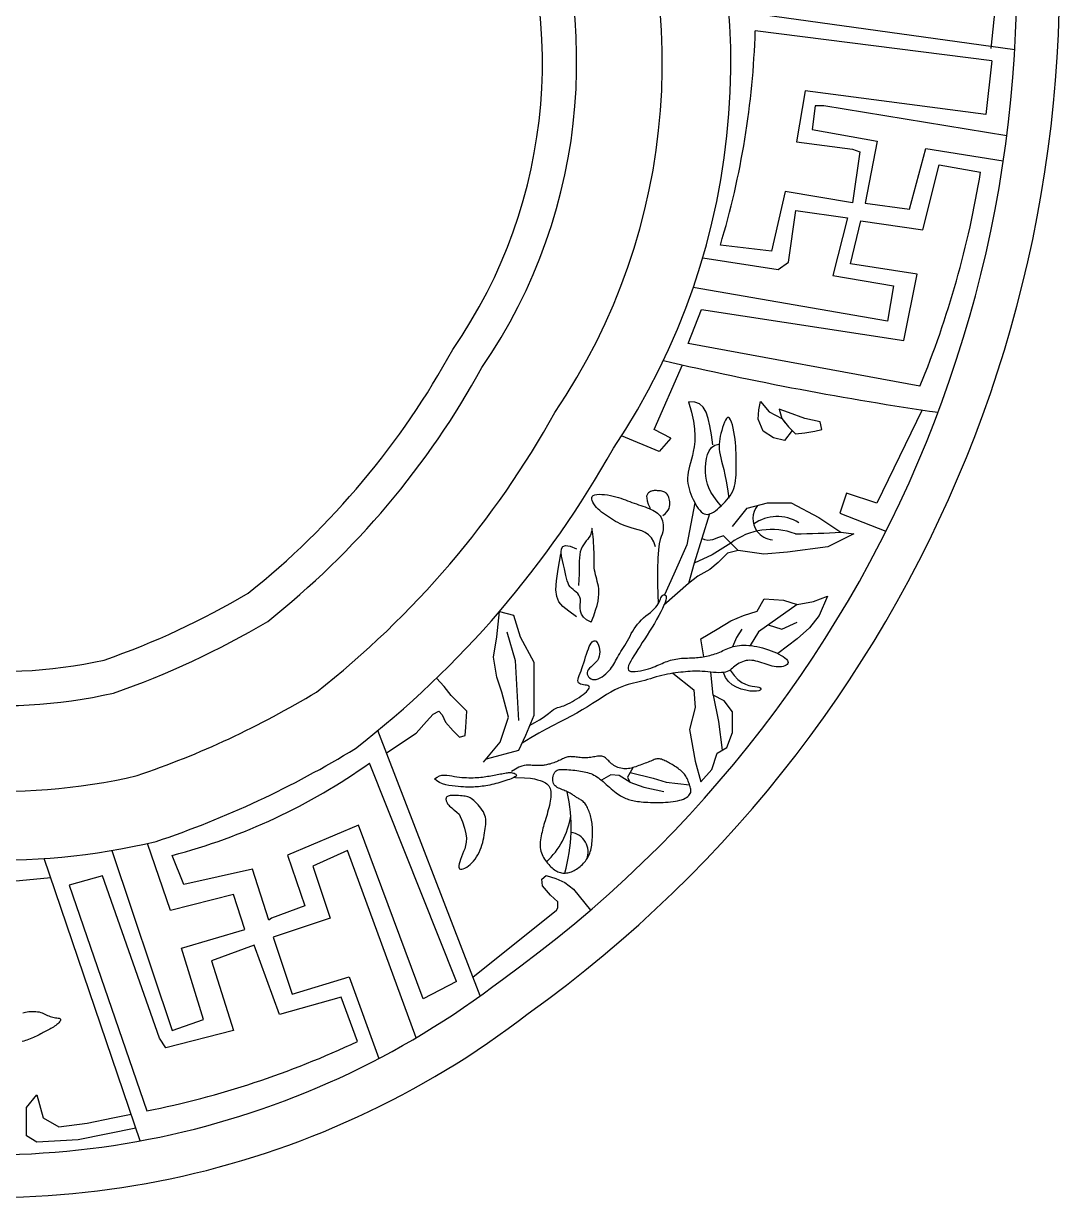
# Model space of a CAD drawing. Extents: x -66030 to 95157, y -13132 to 45879.
# Drawn here: x 25891 to 26495, y 13133 to 13818 of the extents above; entities that cross this region are included whole.
import ezdxf

# ---------------------------------------------------------------- set-up
doc = ezdxf.new("R2010")
doc.units = 0
doc.header["$LTSCALE"] = 100
doc.header["$MEASUREMENT"] = 0
for name, color, linetype in [('3', 11, 'CONTINUOUS'), ('4', 121, 'CONTINUOUS'), ('7', 105, 'CONTINUOUS')]:
    doc.layers.add(name, color=color, linetype=linetype)

# ---------------------------------------------------------------- blocks, each defined once
blk = doc.blocks.new('窗-064')
at = {"layer": '3'}
for points in [[(379.11, 1460.02, 0.125096), (82.51, 1540.83, 0.246226), (-582.47, 1150.55, 0.263392), (-638.54, 530.87, 0.244254), (-189.37, 119.63, 0.094728), (40.45, 107.47, 0.229302), (460.49, 195.21, 0.299851), (744.37, 931.32, 0.257018), (480.15, 1211.55, 0.245877)], [(258.21, 275.66, 0.056171), (374.67, 329.94, 0.100571), (525.28, 505.18, 0.264454), (554.96, 903.36, 0.241063), (298.76, 1092.72, -0.456969), (268.04, 1157.7, 0.370609), (239.49, 1323.16, 0.165573), (66.06, 1355.1, 0.181697), (-310.31, 1189.25, 0.216134), (-501.54, 799.61, 0.12446), (-434.82, 522.55, 0.140784), (-236.16, 321.06, 0.124254), (-143.2, 281.96, 0.146763), (39.28, 286.51, 0.143216)], [(227.97, 381.57, 0.05011), (312.04, 420.63, 0.099746), (431.49, 562.89, 0.267512), (456, 855.31, 0.244076), (277.18, 984.76, -0.494799), (172.3, 1212.21, 0.306539), (173.76, 1233.26, 0.151695), (77.53, 1245.54, 0.187203), (-236.76, 1107.29, 0.218426), (-391.56, 797.3, 0.123451), (-337.83, 574.45, 0.145516), (-174.96, 412.93, 0.15666), (-120.87, 390.01, 0.201741), (39.36, 405.81, 0.174671)]]:
    blk.add_lwpolyline(points, format="xyb", close=True, dxfattribs=at)
for points in [[(759.96, 813.5), (748.53, 811.99), (736.9, 809.81), (731.08, 806.18), (728.89, 801.82), (739.08, 801.82), (748.53, 804), (748.53, 766.94), (745.62, 738.61)], [(759.64, 737.75), (592.72, 760.95)], [(746.35, 731.35), (608.15, 748.78)], [(746.35, 731.35), (742.71, 700.11), (637.24, 713.91), (632.15, 684.12), (664.88, 679.76), (669.25, 678.31), (664.88, 648.52), (625.61, 655.06), (617.6, 620.19), (587.78, 623.82)], [(755, 687.55), (648.27, 705.08), (643.09, 705.08), (641.37, 691.3), (679.31, 684.41), (672.41, 648.23), (698.28, 644.79), (707.77, 680.1), (752.98, 673.03)], [(706.04, 632.73), (715.53, 670.63), (739.67, 666.32)], [(568.94, 566.41), (576.7, 586.22), (694.83, 568.14), (702.59, 606.89), (663.79, 612.92), (669.83, 637.9), (706.04, 632.73)], [(577.47, 616.39), (621.54, 609.48), (627.57, 613.78), (631.88, 643.93), (662.07, 639.62), (653.44, 606.03), (688.8, 600), (685.35, 579.33), (571.93, 599.03)], [(704.32, 541.44), (568.94, 566.41)], [(558.88, 511.18), (549.11, 516.06), (565.57, 553.88)], [(569.18, 532.27), (570.87, 526.26), (572, 521.02), (572.64, 516.46), (572.87, 512.51), (572.78, 509.06), (572.46, 506.05), (571.97, 503.38), (571.41, 500.97), (570.85, 498.75), (570.31, 496.68), (569.82, 494.74), (569.39, 492.91), (569.04, 491.17), (568.79, 489.5), (568.65, 487.86), (568.64, 486.26), (568.78, 484.65), (569.06, 483.05), (569.45, 481.47), (569.94, 479.9), (570.51, 478.36), (571.15, 476.85), (571.85, 475.38), (572.57, 473.95), (573.32, 472.58), (574.08, 471.28), (574.87, 470.09), (575.7, 469.02), (576.55, 468.12), (577.44, 467.4), (578.38, 466.9), (579.36, 466.64), (580.38, 466.63), (581.45, 466.87), (582.56, 467.31), (583.69, 467.93), (584.83, 468.7), (585.99, 469.6), (587.14, 470.58), (588.28, 471.63), (589.41, 472.72), (590.51, 473.84), (591.56, 475.01), (592.55, 476.22), (593.46, 477.49), (594.29, 478.8), (595, 480.18), (595.6, 481.62), (596.08, 483.12), (596.43, 484.69), (596.68, 486.31), (596.85, 487.97), (596.96, 489.68), (597.01, 491.43), (597.03, 493.2), (597.03, 494.99), (597.03, 496.81), (597.02, 498.65), (597, 500.52), (596.94, 502.42), (596.86, 504.36), (596.73, 506.36), (596.55, 508.4), (596.32, 510.51), (596.02, 512.67), (595.66, 514.82), (595.24, 516.88), (594.78, 518.78), (594.27, 520.44), (593.73, 521.77), (593.16, 522.71), (592.57, 523.17), (591.96, 523.11), (591.34, 522.58), (590.73, 521.65), (590.14, 520.41), (589.56, 518.93), (589.03, 517.3), (588.54, 515.6), (588.11, 513.9), (587.74, 512.27), (587.44, 510.69), (587.23, 509.17), (587.1, 507.66), (587.06, 506.15), (587.13, 504.62), (587.29, 503.05), (587.57, 501.42), (587.96, 499.68), (588.45, 497.76), (589.04, 495.53), (589.69, 492.9), (590.4, 489.75), (591.16, 485.97), (591.95, 481.45), (592.75, 476.09)], [(583.37, 507.12), (582.51, 513.01), (581.65, 518.2), (580.65, 522.65), (579.39, 526.32), (577.74, 529.16), (575.58, 531.12), (572.77, 532.18), (569.18, 532.27)], [(629.61, 515.66), (625.15, 509.72), (618.71, 511.21), (612.76, 515.17), (609.79, 522.1), (610.28, 527.54), (611.28, 532.49), (616.23, 526.55), (623.67, 522.59), (625.65, 520.12)], [(645.97, 520.61), (637.05, 522.59), (627.63, 526.06), (622.18, 528.04), (623.67, 522.59), (627.63, 517.64), (631.59, 513.68), (637.05, 514.18), (642.99, 515.17), (646.96, 516.16), (645.97, 520.61)], [(705.54, 527.56), (679.05, 473.13), (661.47, 478.98), (657.56, 467.27), (684.47, 456.75)], [(558.88, 511.18), (552.04, 503.38), (530.06, 512.47)], [(588.46, 471.28), (585.92, 474.32), (583.87, 477.08), (582.27, 479.62), (581.06, 482.01), (580.19, 484.31), (579.61, 486.59), (579.26, 488.91), (579.09, 491.34), (579.06, 493.92), (579.21, 496.56), (579.59, 499.16), (580.26, 501.6), (581.27, 503.79), (582.67, 505.6), (584.51, 506.92), (586.86, 507.66)], [(554.18, 465.93), (555.53, 466.95), (556.57, 468), (557.32, 469.04), (557.83, 470.08), (558.13, 471.11), (558.27, 472.11), (558.28, 473.08), (558.21, 474), (558.07, 474.87), (557.89, 475.68), (557.66, 476.44), (557.38, 477.13), (557.05, 477.75), (556.67, 478.31), (556.24, 478.79), (555.77, 479.2), (555.25, 479.53), (554.7, 479.8), (554.11, 480), (553.5, 480.16), (552.87, 480.27), (552.24, 480.35), (551.61, 480.4), (550.98, 480.44), (550.37, 480.46), (549.77, 480.47), (549.18, 480.45), (548.61, 480.4), (548.04, 480.3), (547.47, 480.15), (546.91, 479.94), (546.36, 479.65), (545.81, 479.28), (545.31, 478.78), (544.93, 478.09), (544.72, 477.17), (544.74, 475.98), (545.03, 474.45), (545.66, 472.54), (546.68, 470.21)], [(549.89, 447.73), (548.88, 450.61), (547.49, 452.87), (545.8, 454.62), (543.9, 455.94), (541.86, 456.92), (539.76, 457.67), (537.68, 458.26), (535.7, 458.79), (533.87, 459.34), (532.2, 459.93), (530.67, 460.54), (529.24, 461.18), (527.9, 461.84), (526.62, 462.53), (525.39, 463.24), (524.18, 463.96), (522.98, 464.71), (521.78, 465.47), (520.61, 466.26), (519.47, 467.08), (518.36, 467.92), (517.31, 468.8), (516.32, 469.72), (515.39, 470.68), (514.56, 471.68), (513.83, 472.69), (513.24, 473.69), (512.82, 474.66), (512.61, 475.57), (512.63, 476.38), (512.92, 477.07), (513.49, 477.62), (514.39, 478.01), (515.55, 478.24), (516.93, 478.33), (518.47, 478.3), (520.12, 478.16), (521.84, 477.93), (523.55, 477.63), (525.22, 477.28), (526.79, 476.88), (528.27, 476.45), (529.68, 476), (531.03, 475.53), (532.34, 475.04), (533.61, 474.55), (534.88, 474.07), (536.15, 473.59), (537.42, 473.13), (538.71, 472.69), (540, 472.25), (541.28, 471.81), (542.54, 471.37), (543.78, 470.94), (544.98, 470.49), (546.14, 470.03), (547.26, 469.55), (548.31, 469.04), (549.31, 468.5), (550.23, 467.91), (551.08, 467.26), (551.84, 466.54), (552.52, 465.74), (553.11, 464.86), (553.59, 463.87), (553.97, 462.8), (554.24, 461.65), (554.39, 460.43), (554.42, 459.16), (554.33, 457.85), (554.1, 456.5), (553.73, 455.14), (553.24, 453.7), (552.67, 451.92), (552.09, 449.43), (551.58, 445.91), (551.19, 440.99), (551.01, 434.34), (551.08, 425.62), (551.49, 414.47)], [(572.94, 473.26), (568.11, 448.8), (560.61, 431.68), (555.1, 419.69)], [(594.89, 459.5), (603.46, 470.21), (615.25, 473.42), (629.17, 473.42), (645.24, 464.86), (658.1, 456.29), (665.6, 455.22), (650.6, 447.73), (627.03, 444.52), (613.1, 443.45), (598.1, 445.59), (589.53, 454.15)], [(581.45, 466.87), (572.39, 438.1), (569.18, 426.33), (554.81, 413.6)], [(512.35, 403.67), (513.79, 407.42), (514.91, 410.67), (515.74, 413.5), (516.32, 415.94), (516.67, 418.08), (516.84, 419.96), (516.85, 421.65), (516.73, 423.2), (516.52, 424.67), (516.24, 426.08), (515.91, 427.44), (515.56, 428.76), (515.2, 430.07), (514.86, 431.36), (514.56, 432.67), (514.32, 433.99), (514.16, 435.35), (514.06, 436.74), (514.02, 438.18), (514.01, 439.68), (514.01, 441.23), (514.02, 442.84), (514.01, 444.53), (513.96, 446.3), (513.87, 448.13), (513.74, 449.99), (513.59, 451.82), (513.43, 453.54), (513.26, 455.11), (513.11, 456.45), (512.98, 457.52), (512.89, 458.25), (512.84, 458.59), (512.82, 458.58), (512.79, 458.28), (512.73, 457.73), (512.62, 456.99), (512.41, 456.11), (512.1, 455.15), (511.64, 454.14), (511.03, 453.14), (510.3, 452.14), (509.49, 451.11), (508.65, 450.03), (507.83, 448.88), (507.07, 447.64), (506.42, 446.28), (505.93, 444.78), (505.62, 443.13), (505.46, 441.29), (505.4, 439.24), (505.39, 436.97), (505.38, 434.44), (505.32, 431.63), (505.16, 428.51), (504.86, 425.07)], [(589.53, 454.15), (587.76, 453.59), (586.17, 452.95), (584.69, 452.33), (583.26, 451.82), (581.84, 451.49), (580.35, 451.44), (578.73, 451.74), (576.92, 452.49)], [(512.35, 403.67), (509.64, 405.02), (507.81, 406.59), (506.7, 408.33), (506.14, 410.16), (505.96, 412.02), (505.99, 413.83), (506.06, 415.53), (506.02, 417.05), (505.71, 418.34), (505.17, 419.42), (504.44, 420.35), (503.59, 421.17), (502.67, 421.94), (501.73, 422.69), (500.84, 423.48), (500.03, 424.36), (499.37, 425.37), (498.82, 426.52), (498.36, 427.83), (497.95, 429.31), (497.56, 430.97), (497.16, 432.83), (496.71, 434.89), (496.19, 437.18), (495.59, 439.66), (495.07, 442.16), (494.81, 444.5), (494.98, 446.46), (495.79, 447.84), (497.4, 448.44), (500, 448.05), (503.78, 446.47)], [(598.1, 445.59), (591.95, 443.89), (586.5, 438.45), (581.54, 434.49), (574.6, 430.53), (569.18, 426.33)], [(593.82, 449.87), (583.03, 442.9), (572.39, 438.1)], [(503.78, 406.88), (499.2, 410.11), (495.81, 412.87), (493.51, 415.59), (492.2, 418.69), (491.76, 422.61), (492.1, 427.78), (493.1, 434.62), (494.66, 443.57)], [(476.33, 343.35), (479.5, 345.08), (482.11, 346.65), (484.23, 348.04), (485.94, 349.26), (487.33, 350.33), (488.45, 351.24), (489.4, 352), (490.25, 352.62), (491.06, 353.1), (491.87, 353.48), (492.69, 353.79), (493.54, 354.06), (494.42, 354.32), (495.37, 354.61), (496.39, 354.95), (497.5, 355.38), (498.7, 355.93), (499.99, 356.57), (501.32, 357.31), (502.68, 358.1), (504.02, 358.94), (505.32, 359.8), (506.55, 360.67), (507.68, 361.52), (508.69, 362.34), (509.55, 363.11), (510.25, 363.84), (510.79, 364.51), (511.13, 365.11), (511.27, 365.63), (511.2, 366.07), (510.89, 366.42), (510.36, 366.67), (509.64, 366.86), (508.79, 367.01), (507.89, 367.15), (506.99, 367.32), (506.16, 367.55), (505.45, 367.86), (504.93, 368.29), (504.65, 368.87), (504.59, 369.59), (504.71, 370.45), (504.98, 371.45), (505.38, 372.59), (505.86, 373.85), (506.39, 375.23), (506.95, 376.73), (507.49, 378.33), (508.03, 380.01), (508.56, 381.73), (509.09, 383.44), (509.62, 385.11), (510.15, 386.69), (510.69, 388.15), (511.24, 389.45), (511.79, 390.55), (512.36, 391.45), (512.93, 392.12), (513.5, 392.58), (514.06, 392.8), (514.61, 392.78), (515.15, 392.52), (515.66, 391.99), (516.15, 391.22), (516.58, 390.22), (516.93, 389.07), (517.18, 387.79), (517.3, 386.45), (517.26, 385.08), (517.04, 383.75), (516.6, 382.49), (515.94, 381.34), (515.1, 380.3), (514.16, 379.34), (513.18, 378.45), (512.22, 377.6), (511.36, 376.78), (510.65, 375.96), (510.16, 375.12), (509.95, 374.25), (510, 373.39), (510.28, 372.55), (510.77, 371.79), (511.43, 371.13), (512.24, 370.62), (513.17, 370.29), (514.19, 370.17), (515.27, 370.29), (516.39, 370.62), (517.54, 371.15), (518.68, 371.82), (519.79, 372.62), (520.86, 373.5), (521.86, 374.43), (522.77, 375.39), (523.57, 376.34), (524.28, 377.28), (524.91, 378.22), (525.5, 379.17), (526.05, 380.13), (526.59, 381.11), (527.14, 382.12), (527.73, 383.15), (528.35, 384.23), (529.02, 385.34), (529.73, 386.49), (530.46, 387.67), (531.21, 388.9), (531.97, 390.16), (532.73, 391.46), (533.49, 392.8), (534.24, 394.17), (535, 395.57), (535.77, 396.98), (536.57, 398.39), (537.43, 399.78), (538.36, 401.16), (539.36, 402.49), (540.46, 403.78), (541.67, 405), (542.95, 406.17), (544.27, 407.3), (545.59, 408.38), (546.87, 409.43), (548.08, 410.46), (549.17, 411.48), (550.12, 412.48), (550.88, 413.48), (551.49, 414.47), (551.98, 415.42), (552.38, 416.31), (552.72, 417.14), (553.04, 417.89), (553.37, 418.52), (553.74, 419.04), (554.17, 419.42), (554.64, 419.65), (555.1, 419.69), (555.51, 419.54), (555.84, 419.18), (556.04, 418.59), (556.06, 417.75), (555.88, 416.63), (555.46, 415.24), (554.81, 413.6), (553.97, 411.74), (552.97, 409.72), (551.82, 407.56), (550.56, 405.31), (549.23, 403.01), (547.84, 400.7), (546.42, 398.4), (544.99, 396.14), (543.58, 393.94), (542.19, 391.79), (540.84, 389.72), (539.56, 387.74), (538.35, 385.86), (537.25, 384.09), (536.25, 382.45), (535.4, 380.94), (534.71, 379.58), (534.21, 378.37), (533.94, 377.32), (533.91, 376.45), (534.15, 375.75), (534.7, 375.25), (535.56, 374.95), (536.68, 374.82), (538.02, 374.85), (539.51, 375), (541.09, 375.27), (542.71, 375.61), (544.31, 376.02), (545.83, 376.46), (547.22, 376.92), (548.49, 377.38), (549.66, 377.85), (550.75, 378.32), (551.78, 378.78), (552.76, 379.23), (553.72, 379.66), (554.67, 380.07), (555.64, 380.46), (556.61, 380.83), (557.6, 381.16), (558.61, 381.46), (559.64, 381.74), (560.69, 381.98), (561.76, 382.18), (562.85, 382.35), (563.97, 382.48), (565.1, 382.59), (566.25, 382.66), (567.39, 382.72), (568.53, 382.76), (569.66, 382.8), (570.76, 382.84), (571.84, 382.89), (572.87, 382.94), (573.88, 383.01), (574.86, 383.1), (575.82, 383.2), (576.77, 383.33), (577.72, 383.47), (578.66, 383.64), (579.61, 383.82), (580.57, 384.04), (581.54, 384.28), (582.52, 384.54), (583.5, 384.83), (584.48, 385.14), (585.46, 385.48), (586.43, 385.85), (587.39, 386.23), (588.34, 386.65), (589.28, 387.08), (590.23, 387.51), (591.19, 387.94), (592.17, 388.36), (593.18, 388.76), (594.22, 389.12), (595.3, 389.45), (596.43, 389.72), (597.61, 389.95), (598.85, 390.11), (600.14, 390.22), (601.49, 390.26), (602.9, 390.24), (604.36, 390.15), (605.89, 389.98), (607.48, 389.75), (609.11, 389.44), (610.78, 389.06), (612.46, 388.63), (614.14, 388.14), (615.81, 387.59), (617.44, 387), (619.03, 386.37), (620.55, 385.7), (621.98, 385), (623.3, 384.28), (624.48, 383.56), (625.48, 382.83), (626.29, 382.11), (626.87, 381.41), (627.21, 380.74), (627.28, 380.11), (627.1, 379.53), (626.7, 379), (626.12, 378.53), (625.38, 378.15), (624.51, 377.84), (623.55, 377.64), (622.51, 377.53), (621.44, 377.53), (620.33, 377.64), (619.2, 377.82), (618.04, 378.08), (616.86, 378.4), (615.67, 378.75), (614.47, 379.14), (613.26, 379.54), (612.06, 379.94), (610.85, 380.32), (609.66, 380.67), (608.47, 380.98), (607.3, 381.22), (606.14, 381.38), (605, 381.45), (603.88, 381.41), (602.79, 381.25), (601.72, 380.98), (600.69, 380.62), (599.71, 380.18), (598.76, 379.67), (597.86, 379.12), (597.02, 378.53), (596.24, 377.93), (595.51, 377.33), (594.81, 376.75), (594.12, 376.19), (593.4, 375.67), (592.63, 375.21), (591.77, 374.83), (590.79, 374.52), (589.67, 374.32), (588.38, 374.22), (586.95, 374.21), (585.4, 374.28), (583.78, 374.4), (582.12, 374.55), (580.45, 374.71), (578.8, 374.86), (577.2, 374.99), (575.68, 375.06), (574.23, 375.09), (572.84, 375.08), (571.48, 375.04), (570.15, 374.96), (568.81, 374.85), (567.46, 374.73), (566.07, 374.58), (564.64, 374.43), (563.16, 374.25), (561.64, 374.05), (560.09, 373.83), (558.5, 373.58), (556.89, 373.29), (555.25, 372.95), (553.6, 372.58), (551.94, 372.15), (550.26, 371.69), (548.59, 371.2), (546.92, 370.7), (545.25, 370.2), (543.59, 369.71), (541.95, 369.25), (540.33, 368.83), (538.73, 368.44), (537.13, 368.08), (535.5, 367.68), (533.83, 367.24), (532.08, 366.69), (530.22, 366.02), (528.25, 365.18), (526.12, 364.14), (523.82, 362.87), (521.36, 361.4), (518.75, 359.78), (516, 358.03), (513.14, 356.2), (510.16, 354.33), (507.08, 352.45), (503.93, 350.61), (500.69, 348.83), (497.34, 347.06), (493.82, 345.24), (490.07, 343.3), (486.07, 341.18), (481.74, 338.82), (477.04, 336.15), (471.93, 333.1)], [(578.19, 383.55), (576.26, 394), (585.91, 399.63), (593.96, 404.45), (601.2, 407.66), (609.24, 410.07), (613.26, 417.3), (624.53, 416.5), (632.57, 414.09), (642.22, 415.69), (650.27, 418.91), (650.27, 418.91), (645.44, 407.66), (639.81, 400.43), (632.57, 394), (621.27, 385.35)], [(632.57, 414.09), (621.31, 406.05), (610.05, 398.02), (605.13, 390.07)], [(449.46, 321.88), (459.23, 333.59), (464.12, 348.22), (460.21, 362.86), (457.28, 371.64), (455.32, 383.35), (457.28, 395.06), (458.78, 409.98), (467.05, 407.75), (470.95, 395.06), (478.77, 380.43), (478.77, 364.81), (478.77, 349.2), (473.88, 337.49), (469.98, 328.71), (450.99, 323.71)], [(463.14, 397.99), (468.02, 381.4), (469.98, 346.27)], [(600.39, 399.63), (597.18, 394.8), (594.76, 389.29)], [(615.68, 402.04), (623.72, 399.63), (632.57, 403.64)], [(392.83, 327.34), (410.07, 338.88), (416.15, 345.78), (420.13, 349.97), (423.27, 351.65), (425.37, 349.55), (427.25, 345.37), (431.65, 340.34), (435.42, 336.58), (438.78, 337.62), (439.2, 342.44), (439.62, 351.65), (433.96, 357.51), (430.6, 360.85), (426.41, 366.09), (421.96, 370.95)], [(560.09, 373.83), (572.24, 364.27), (573.04, 353.83), (569.82, 340.97), (573.04, 322.49), (576.26, 310.44), (582.7, 317.67), (585.91, 327.31), (591.54, 330.53), (594.76, 339.37), (594.76, 351.42), (589.94, 357.85), (583.5, 361.06), (582.12, 374.55)], [(593.4, 375.67), (595.73, 372.47), (598.04, 370.13), (600.28, 368.49), (602.44, 367.42), (604.45, 366.78), (606.28, 366.43), (607.89, 366.22), (609.24, 366.01), (610.29, 365.7), (611.02, 365.29), (611.4, 364.84), (611.4, 364.37), (611.01, 363.95), (610.2, 363.6), (608.95, 363.39), (607.23, 363.34), (605.05, 363.5), (602.54, 363.92), (599.87, 364.64), (597.19, 365.71), (594.67, 367.17), (592.47, 369.06), (590.75, 371.43), (589.67, 374.32)], [(583.5, 361.06), (586.72, 345.79), (588.73, 328.92)], [(447.58, 185.59), (387.77, 340.43)], [(467.42, 313.13), (468.07, 313.12), (473.31, 312.9), (476.9, 312.57), (479.31, 312.17), (481.03, 311.74), (482.47, 311.3), (483.72, 310.86), (484.8, 310.39), (485.71, 309.9), (486.48, 309.37), (487.11, 308.79), (487.63, 308.15), (488.04, 307.43), (488.36, 306.64), (488.59, 305.77), (488.74, 304.82), (488.81, 303.81), (488.82, 302.74), (488.75, 301.62), (488.63, 300.44), (488.44, 299.23), (488.21, 297.97), (487.92, 296.69), (487.61, 295.39), (487.26, 294.09), (486.9, 292.79), (486.53, 291.5), (486.15, 290.24), (485.78, 289.01), (485.43, 287.82), (485.09, 286.68), (484.76, 285.56), (484.45, 284.45), (484.16, 283.36), (483.88, 282.28), (483.62, 281.19), (483.37, 280.08), (483.13, 278.95), (482.93, 277.81), (482.75, 276.66), (482.62, 275.51), (482.54, 274.37), (482.53, 273.25), (482.59, 272.14), (482.72, 271.07), (482.95, 270.03), (483.25, 269.03), (483.63, 268.07), (484.07, 267.14), (484.57, 266.24), (485.1, 265.38), (485.67, 264.55), (486.27, 263.75), (486.88, 262.98), (487.5, 262.24), (488.14, 261.55), (488.79, 260.89), (489.46, 260.28), (490.13, 259.72), (490.81, 259.21), (491.5, 258.76), (492.2, 258.37), (492.91, 258.03), (493.62, 257.76), (494.33, 257.54), (495.05, 257.38), (495.77, 257.28), (496.5, 257.23), (497.22, 257.23), (497.95, 257.29), (498.67, 257.4), (499.4, 257.55), (500.12, 257.76), (500.85, 258.02), (501.57, 258.33), (502.3, 258.68), (503.02, 259.08), (503.75, 259.53), (504.47, 260.01), (505.18, 260.54), (505.87, 261.09), (506.55, 261.68), (507.2, 262.29), (507.83, 262.93), (508.42, 263.59), (508.97, 264.26), (509.49, 264.95), (509.97, 265.66), (510.41, 266.4), (510.82, 267.17), (511.18, 267.98), (511.51, 268.82), (511.8, 269.7), (512.06, 270.63), (512.27, 271.59), (512.46, 272.59), (512.62, 273.62), (512.75, 274.67), (512.86, 275.74), (512.94, 276.82), (513.01, 277.91), (513.06, 278.99), (513.1, 280.07), (513.11, 281.15), (513.11, 282.21), (513.08, 283.26), (513.03, 284.29), (512.96, 285.29), (512.85, 286.27), (512.71, 287.23), (512.55, 288.15), (512.36, 289.04), (512.14, 289.92), (511.91, 290.76), (511.65, 291.59), (511.37, 292.4), (511.08, 293.19), (510.77, 293.97), (510.44, 294.72), (510.1, 295.45), (509.74, 296.15), (509.36, 296.81), (508.96, 297.42), (508.54, 297.99), (508.1, 298.5), (507.63, 298.96), (507.15, 299.36), (506.66, 299.72), (506.16, 300.04), (505.67, 300.34), (505.17, 300.62), (504.69, 300.89), (504.23, 301.16), (503.79, 301.43), (503.36, 301.72), (502.94, 302), (502.52, 302.29), (502.09, 302.59), (501.65, 302.89), (501.18, 303.19), (500.69, 303.49), (500.15, 303.79), (499.59, 304.1), (498.98, 304.4), (498.35, 304.7), (497.69, 305), (496.99, 305.3), (496.27, 305.6), (495.53, 305.91), (494.77, 306.21), (494, 306.53), (493.25, 306.87), (492.53, 307.25), (491.86, 307.69), (491.27, 308.19), (490.77, 308.77), (490.38, 309.45), (490.11, 310.22), (489.96, 311.06), (489.91, 311.96), (489.97, 312.86), (490.12, 313.76), (490.35, 314.6), (490.66, 315.38), (491.02, 316.04), (491.44, 316.58), (491.92, 317), (492.45, 317.31), (493.05, 317.52), (493.72, 317.66), (494.46, 317.73), (495.28, 317.75), (496.18, 317.73), (497.15, 317.69), (498.19, 317.63), (499.29, 317.55), (500.42, 317.45), (501.58, 317.34), (502.74, 317.21), (503.9, 317.07), (505.04, 316.93), (506.13, 316.77), (507.2, 316.6), (508.23, 316.41), (509.23, 316.19), (510.21, 315.94), (511.16, 315.65), (512.1, 315.31), (513.01, 314.92), (513.91, 314.46), (514.8, 313.95), (515.68, 313.39), (516.56, 312.77), (517.45, 312.11), (518.35, 311.4), (519.25, 310.64), (520.18, 309.85), (521.13, 309.02), (522.09, 308.16), (523.06, 307.3), (524.03, 306.45), (524.99, 305.62), (525.93, 304.82), (526.86, 304.08), (527.75, 303.41), (528.61, 302.82), (529.44, 302.3), (530.24, 301.85), (531.02, 301.45), (531.8, 301.1), (532.57, 300.8), (533.34, 300.52), (534.11, 300.27), (534.91, 300.04), (535.73, 299.82), (536.58, 299.62), (537.47, 299.43), (538.41, 299.26), (539.4, 299.1), (540.47, 298.95), (541.61, 298.83), (542.82, 298.71), (544.11, 298.62), (545.47, 298.54), (546.87, 298.47), (548.32, 298.43), (549.8, 298.41), (551.29, 298.4), (552.8, 298.42), (554.31, 298.47), (555.81, 298.53), (557.29, 298.63), (558.73, 298.77), (560.14, 298.94), (561.49, 299.15), (562.78, 299.4), (564, 299.71), (565.13, 300.07), (566.18, 300.47), (567.13, 300.92), (567.98, 301.41), (568.71, 301.93), (569.33, 302.48), (569.83, 303.06), (570.2, 303.65), (570.44, 304.26), (570.56, 304.89), (570.57, 305.53), (570.5, 306.18), (570.37, 306.84), (570.18, 307.51), (569.96, 308.19), (569.72, 308.88), (569.48, 309.58), (569.23, 310.28), (568.96, 310.98), (568.68, 311.68), (568.37, 312.37), (568.03, 313.05), (567.65, 313.71), (567.22, 314.35), (566.74, 314.98), (566.22, 315.58), (565.65, 316.16), (565.05, 316.72), (564.41, 317.26), (563.75, 317.78), (563.08, 318.29), (562.39, 318.78), (561.69, 319.25), (560.99, 319.71), (560.28, 320.16), (559.57, 320.59), (558.86, 321), (558.15, 321.4), (557.45, 321.79), (556.75, 322.16), (556.06, 322.51), (555.38, 322.84), (554.71, 323.15), (554.06, 323.41), (553.43, 323.64), (552.82, 323.82), (552.23, 323.94), (551.67, 324.01), (551.14, 324), (550.63, 323.94), (550.12, 323.82), (549.6, 323.66), (549.06, 323.45), (548.48, 323.2), (547.85, 322.93), (547.16, 322.64), (546.4, 322.33), (545.58, 322.01), (544.71, 321.68), (543.8, 321.34), (542.87, 321), (541.93, 320.66), (540.99, 320.32), (540.08, 319.98), (539.18, 319.66), (538.31, 319.34), (537.46, 319.05), (536.62, 318.79), (535.78, 318.56), (534.94, 318.37), (534.09, 318.22), (533.23, 318.13), (532.34, 318.1), (531.44, 318.13), (530.54, 318.22), (529.64, 318.38), (528.76, 318.59), (527.9, 318.86), (527.08, 319.19), (526.3, 319.58), (525.57, 320.03), (524.89, 320.53), (524.25, 321.06), (523.65, 321.6), (523.09, 322.15), (522.55, 322.69), (522.04, 323.21), (521.55, 323.69), (521.07, 324.11), (520.6, 324.48), (520.13, 324.8), (519.65, 325.06), (519.14, 325.27), (518.61, 325.42), (518.05, 325.51), (517.44, 325.54), (516.78, 325.51), (516.07, 325.43), (515.32, 325.32), (514.54, 325.18), (513.73, 325.04), (512.89, 324.89), (512.03, 324.76), (511.16, 324.65), (510.28, 324.58), (509.4, 324.54), (508.52, 324.53), (507.64, 324.55), (506.78, 324.59), (505.94, 324.65), (505.11, 324.73), (504.31, 324.81), (503.54, 324.9), (502.8, 325), (502.08, 325.08), (501.38, 325.14), (500.7, 325.18), (500.04, 325.19), (499.39, 325.15), (498.75, 325.05), (498.12, 324.9), (497.49, 324.7), (496.86, 324.46), (496.23, 324.18), (495.58, 323.87), (494.91, 323.55), (494.23, 323.22), (493.52, 322.88), (492.78, 322.55), (492.02, 322.24), (491.24, 321.93), (490.47, 321.64), (489.69, 321.37), (488.93, 321.13), (488.19, 320.9), (487.48, 320.71), (486.8, 320.54), (486.15, 320.4), (485.53, 320.29), (484.93, 320.2), (484.34, 320.12), (483.75, 320.06), (483.16, 320.02), (482.56, 319.98), (481.95, 319.96), (481.32, 319.94), (480.67, 319.94), (480, 319.94), (479.31, 319.97), (478.6, 320.01), (477.86, 320.07), (477.08, 320.15), (476.28, 320.24), (475.39, 320.29), (474.38, 320.25), (473.2, 320.06), (471.8, 319.64), (470.13, 318.96), (468.15, 317.94), (465.81, 316.53)], [(433.68, 193.97), (382.88, 321.42)], [(420.86, 312.18), (422.31, 313.24), (423.76, 313.93), (425.21, 314.32), (426.66, 314.45), (428.11, 314.39), (429.56, 314.2), (431.01, 313.94), (432.46, 313.67), (433.91, 313.44), (435.35, 313.25), (436.78, 313.11), (438.18, 313), (439.55, 312.93), (440.89, 312.89), (442.18, 312.89), (443.41, 312.9), (444.59, 312.95), (445.72, 313.01), (446.8, 313.09), (447.84, 313.19), (448.86, 313.3), (449.85, 313.43), (450.82, 313.56), (451.79, 313.71), (452.76, 313.86), (453.72, 314.02), (454.68, 314.19), (455.63, 314.36), (456.57, 314.54), (457.49, 314.72), (458.4, 314.9), (459.28, 315.08), (460.15, 315.26), (460.99, 315.43), (461.81, 315.59), (462.61, 315.72), (463.38, 315.82), (464.13, 315.89), (464.86, 315.91), (465.57, 315.88), (466.25, 315.79), (466.88, 315.65), (467.45, 315.46), (467.93, 315.23), (468.3, 314.96), (468.54, 314.67), (468.63, 314.36), (468.55, 314.03), (468.27, 313.7), (467.82, 313.35), (467.21, 313.01), (466.46, 312.65), (465.6, 312.3), (464.64, 311.94), (463.6, 311.58), (462.5, 311.22), (461.37, 310.85), (460.21, 310.5), (459.02, 310.15), (457.82, 309.81), (456.62, 309.48), (455.43, 309.18), (454.24, 308.9), (453.08, 308.64), (451.95, 308.41), (450.84, 308.22), (449.76, 308.04), (448.69, 307.9), (447.64, 307.77), (446.6, 307.67), (445.57, 307.58), (444.54, 307.51), (443.51, 307.46), (442.46, 307.43), (441.37, 307.41), (440.23, 307.42), (439, 307.45), (437.68, 307.51), (436.25, 307.6), (434.67, 307.72), (432.96, 307.87), (431.14, 308.09), (429.27, 308.4), (427.39, 308.82), (425.56, 309.38), (423.83, 310.11), (422.25, 311.03), (420.86, 312.18)], [(536.61, 318.7), (533.47, 313.15), (534.92, 310.25), (528.64, 314.11), (523.8, 314.59), (518.36, 311.49)], [(535.04, 315.92), (548.45, 312.66), (556.19, 310.25), (569.72, 308.8)], [(534.92, 310.25), (543.14, 307.35), (554.74, 304.94)], [(435.29, 291.58), (437.18, 287.16), (438.44, 283.41), (439.17, 280.23), (439.44, 277.54), (439.36, 275.24), (439, 273.25), (438.47, 271.48), (437.85, 269.82), (437.21, 268.22), (436.61, 266.68), (436.06, 265.22), (435.59, 263.88), (435.24, 262.67), (435.03, 261.62), (434.99, 260.76), (435.15, 260.11), (435.52, 259.7), (436.09, 259.51), (436.82, 259.53), (437.67, 259.74), (438.61, 260.13), (439.62, 260.69), (440.65, 261.4), (441.68, 262.24), (442.67, 263.2), (443.61, 264.27), (444.51, 265.43), (445.35, 266.67), (446.13, 267.98), (446.85, 269.34), (447.49, 270.74), (448.06, 272.16), (448.56, 273.6), (448.98, 275.04), (449.34, 276.48), (449.64, 277.9), (449.9, 279.3), (450.12, 280.65), (450.31, 281.96), (450.48, 283.22), (450.63, 284.41), (450.75, 285.55), (450.82, 286.64), (450.83, 287.7), (450.76, 288.74), (450.6, 289.78), (450.32, 290.81), (449.91, 291.86), (449.36, 292.94), (448.69, 294.02), (447.94, 295.09), (447.11, 296.13), (446.25, 297.12), (445.38, 298.04), (444.53, 298.88), (443.72, 299.61), (442.98, 300.22), (442.28, 300.72), (441.61, 301.13), (440.95, 301.45), (440.27, 301.7), (439.56, 301.9), (438.78, 302.06), (437.92, 302.19), (436.97, 302.3), (435.94, 302.4), (434.87, 302.47), (433.79, 302.52), (432.73, 302.55), (431.72, 302.54), (430.8, 302.5), (429.98, 302.42), (429.31, 302.3), (428.77, 302.14), (428.34, 301.95), (428.02, 301.72), (427.79, 301.46), (427.64, 301.18), (427.55, 300.86), (427.51, 300.53), (427.51, 300.17), (427.56, 299.79), (427.64, 299.4), (427.77, 299), (427.95, 298.58), (428.18, 298.15), (428.46, 297.72), (428.79, 297.29), (429.19, 296.84), (429.66, 296.37), (430.24, 295.85), (430.93, 295.25), (431.76, 294.55), (432.75, 293.72), (433.92, 292.74), (435.29, 291.58)], [(433.68, 193.97), (414.3, 183.83), (376.46, 285.21), (334.94, 267.7), (345.09, 238.21), (325.71, 230.84), (324.02, 229.72), (314.52, 259.51), (274.39, 250.54), (267.67, 267.57)], [(232.37, 270.39), (267.58, 165.4), (286.03, 171.85), (273.11, 213.32), (310.02, 224.38), (303.56, 244.66), (266.65, 235.44), (253.15, 274.48)], [(410.05, 161.08), (370, 270.47), (349.7, 261.25), (359.85, 230.84), (326.63, 219.78), (337.71, 186.6), (370.93, 196.73), (388.39, 149.03)], [(196.78, 254.51), (166.13, 251.52), (151.87, 249.27), (152.62, 240.28), (146.62, 239.53), (141.36, 248.52), (138.36, 258.27), (141.51, 265.78)], [(248.95, 100.91), (192.96, 265.77)], [(375.9, 158.97), (366.31, 184.75), (330.32, 174.61), (315.56, 215.17), (290.65, 205.95), (290.65, 205.95), (303.56, 165.4), (263.88, 155.26), (260.19, 160.79), (226.97, 255.72), (207.59, 250.19), (252.81, 118.39)], [(491.85, 235.26), (492.81, 236.87), (492.81, 240.53), (488.62, 244.37), (483.9, 249.78), (483.55, 253.62), (486, 255.89), (491.59, 254.14), (497, 251.7), (502.07, 247.86), (511.85, 235.53)], [(491.85, 235.26), (443.39, 196.42)], [(180.37, 175.73), (181.17, 175.91), (182.03, 176.08), (182.95, 176.24), (183.92, 176.37), (184.93, 176.45), (185.96, 176.5), (186.99, 176.49), (188.02, 176.44), (189.03, 176.33), (190, 176.16), (190.92, 175.94), (191.78, 175.65), (192.59, 175.31), (193.36, 174.95), (194.11, 174.57), (194.85, 174.19), (195.59, 173.84), (196.34, 173.52), (197.13, 173.26), (197.95, 173.06), (198.78, 172.91), (199.6, 172.8), (200.38, 172.7), (201.07, 172.59), (201.67, 172.46), (202.12, 172.28), (202.42, 172.03), (202.52, 171.7), (202.46, 171.31), (202.24, 170.85), (201.9, 170.36), (201.45, 169.84), (200.91, 169.31), (200.3, 168.78), (199.66, 168.28), (198.99, 167.81), (198.3, 167.37), (197.59, 166.95), (196.87, 166.55), (196.14, 166.16), (195.4, 165.77), (194.66, 165.39), (193.91, 164.99), (193.16, 164.58), (192.41, 164.16), (191.65, 163.74), (190.87, 163.31), (190.08, 162.88), (189.26, 162.45), (188.42, 162.03), (187.55, 161.62), (186.64, 161.23), (185.71, 160.85), (184.76, 160.48), (183.8, 160.13), (182.85, 159.79), (181.91, 159.47), (181, 159.16), (180.11, 158.87)], [(246.42, 108.36), (212.67, 101.59), (188.65, 100.09), (182.65, 103.84), (182.65, 120.33), (188.65, 127.83), (192.4, 114.33), (201.41, 109.09), (217.92, 111.34), (232.93, 114.33), (243.68, 116.42)]]:
    blk.add_lwpolyline(points, dxfattribs=at)
for centre, radius, start, end in [((123.62, 763.61), 484.75, 343.23921, 358.24666), ((180.44, 757.19), 566.57, 337.61609, 350.77034), ((995.67, 2455.59), 1949.74, 256.92262, 261.71987), ((619.19, 464.15), 12.46, 142.08364, 216.06712), ((620.97, 441.55), 23.78, 57.97811, 125.51206), ((617.72, 417.53), 40.22, 69.81697, 126.45792), ((618.99, 464.01), 12.22, 216.06712, 266.34493), ((627.04, 918.96), 463.71, 270.56253, 273.84037), ((177.78, 610.04), 354.07, 284.70591, 305.39846), ((403.77, 283.91), 96.84, 344.00701, 12.39705), ((453.49, 298.17), 47.53, 313.60131, 350.64882), ((499.23, 269.6), 11.35, 337.76693, 83.24542), ((148.1, 643), 534.96, 281.28805, 295.20383)]:
    blk.add_arc(centre, radius, start, end, dxfattribs=at)
at = {"layer": '4'}
for points in [[(393.42, 1480.64, 0.125938), (83.09, 1565.83, 0.24434), (-605.85, 1160.67, 0.260892), (-661.75, 521.55, 0.243822), (-196.16, 95.57, 0.09928), (36.38, 83.1, 0.229316), (475.62, 175.29, 0.299655), (768.75, 936.85, 0.263819), (505.42, 1221.36, 0.239538)], [(247.18, 314.15, 0.054273), (351.9, 362.91, 0.100296), (491.16, 526.13, 0.265377), (518.97, 885.89, 0.242267), (290.5, 1053.54, -0.476547), (232.73, 1176.63, 0.365678), (216.62, 1290.09, 0.163339), (70.13, 1315.26, 0.18339), (-283.57, 1159.46, 0.21685), (-461.54, 798.77, 0.124142), (-399.55, 541.42, 0.142108), (-214.14, 354.58, 0.131655), (-134.94, 321.18, 0.161388), (39.56, 329.04, 0.151902)]]:
    blk.add_lwpolyline(points, format="xyb", close=True, dxfattribs=at)
at = {"layer": '7'}
blk.add_lwpolyline([(233.45, 362.3, 0.051431), (323.43, 404.13, 0.099912), (448.53, 552.37, 0.266817), (473.99, 864.05, 0.243571), (280.88, 1004.43, -0.490097), (189.33, 1201.61, 0.342685), (186.88, 1249.17, 0.157275), (75.37, 1265.46, 0.185977), (-250.13, 1122.2, 0.217926), (-411.55, 797.72, 0.12367), (-355.47, 565.01, 0.144343), (-186.28, 396.32, 0.146888), (-124.81, 370.31, 0.187439), (39.54, 383.44, 0.166797)], format="xyb", close=True, dxfattribs=at)

msp = doc.modelspace()

# ---------------------------------------------------------------- block references
at = {"layer": '3'}
msp.add_blockref('窗-064', (25709.68, 13065.1), dxfattribs=at)

doc.saveas('drawing.dxf')
